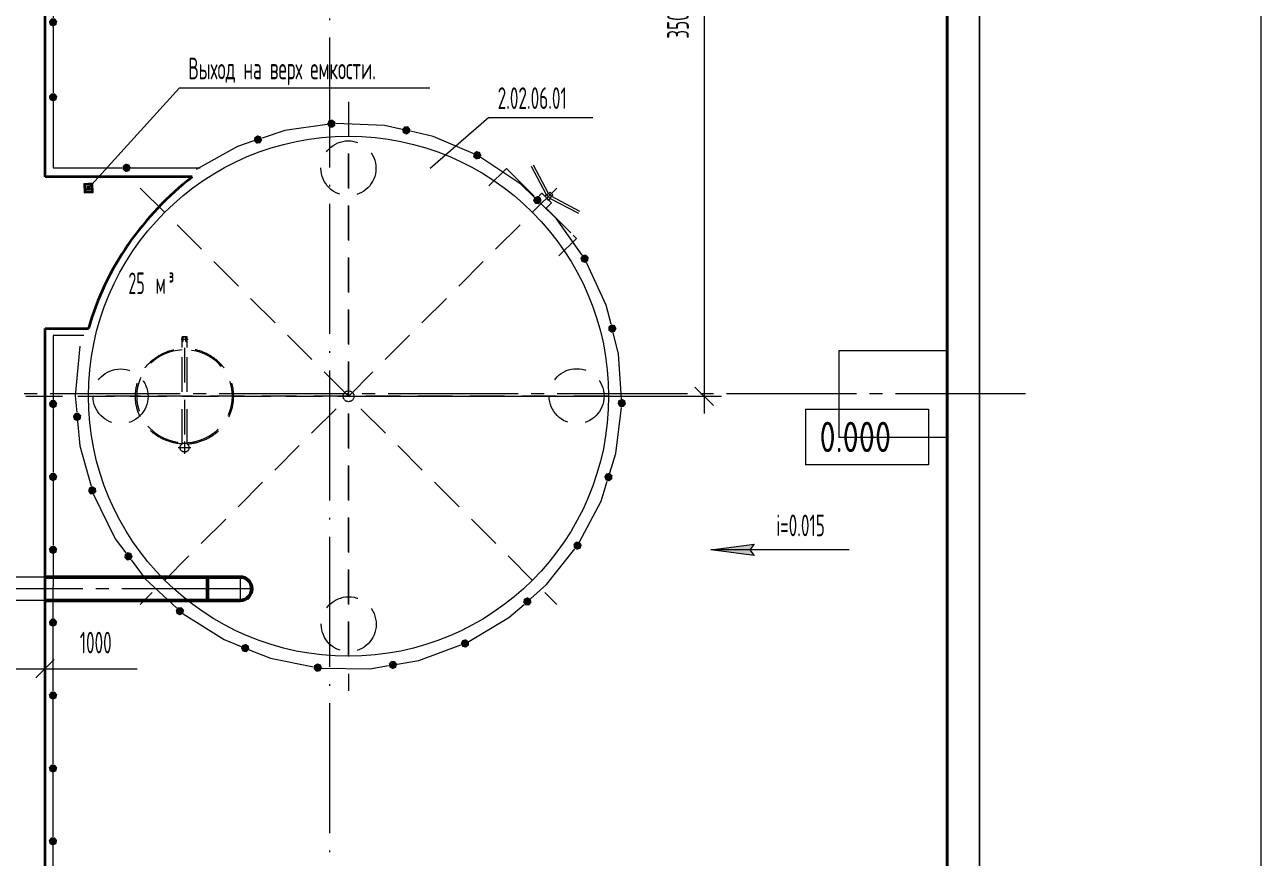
# Model space of a CAD drawing. Header units: millimetres. Extents: x -2281 to 5887, y 0 to 4166.
# Drawn here: x 2074.4 to 2217.1, y 262.9 to 359 of the extents above; entities that cross this region are included whole.
import ezdxf

# ---------------------------------------------------------------- set-up
doc = ezdxf.new("R2010")
doc.units = ezdxf.units.MM
for name, pattern in [('K5LT32785', [0]), ('K5LT32846', [0]), ('K5LT32848', [19.2, 15, -2, 0.2, -2]), ('K5LT32865', [0]), ('K5LT32894', [3, 2, -1]), ('K5LT_AXLED', [19.5, 15, -1.5, 1.5, -1.5]), ('K5LT_BASIC', [0]), ('K5LT_DASHED', [6, 4, -2]), ('K5LT_REINFORCED', [0]), ('K5LT_THIN', [0]), ('K5LT_THIN_INCLUDED_TO_HATCHING', [0])]:
    doc.linetypes.add(name, pattern=pattern)
doc.layers.add('Системный слой', color=7, linetype='Continuous')
doc.styles.add('KDIMTEXTSTYLE', font='GOST_AU.SHX', dxfattribs={"width": 0.96, "oblique": 15, "height": 5})
doc.styles.add('KTEXTSTYLE', font='GOST_AU.SHX', dxfattribs={"width": 0.96, "height": 5})
doc.dimstyles.new('KDIMSTYLE (0.03)', dxfattribs={"dimtxt": 5, "dimasz": 1, "dimexe": 2, "dimexo": 0, "dimgap": 1, "dimtad": 1, "dimlfac": 40, "dimtxsty": 'KDIMTEXTSTYLE', "dimsah": 1, "dimcen": 0, "dimdle": 1, "dimadec": 0, "dimazin": 0, "dimtfac": 0.667, "dimtmove": 0, "dimatfit": 3, "dimfxl": 1, "dimtvp": 1, "dimtolj": 1, "dimtzin": 0, "dimarcsym": 0})

# ---------------------------------------------------------------- blocks, each defined once
blk = doc.blocks.new('U16')
at = {"layer": 'Системный слой'}
for points in [[(2110.28, 347.37), (2110.25, 347.8), (2109.9, 348.05), (2109.48, 347.93), (2109.32, 347.52), (2109.53, 347.15), (2109.96, 347.08)], [(2118.84, 346.5), (2118.93, 346.92), (2118.66, 347.26), (2118.23, 347.25), (2117.96, 346.91), (2118.06, 346.49), (2118.45, 346.3)], [(2101.84, 345.67), (2101.69, 346.08), (2101.28, 346.23), (2100.92, 345.99), (2100.87, 345.56), (2101.18, 345.26), (2101.61, 345.31)], [(2127.12, 343.9), (2126.95, 344.29), (2126.53, 344.41), (2126.18, 344.15), (2126.16, 343.72), (2126.49, 343.43), (2126.92, 343.51)], [(2134.04, 338.58), (2133.99, 339.01), (2133.62, 339.23), (2133.21, 339.08), (2133.07, 338.67), (2133.31, 338.31), (2133.74, 338.27)], [(2139.43, 331.71), (2139.49, 332.14), (2139.2, 332.46), (2138.76, 332.42), (2138.52, 332.06), (2138.65, 331.65), (2139.06, 331.49)], [(2142.52, 323.55), (2142.7, 323.94), (2142.5, 324.33), (2142.08, 324.42), (2141.74, 324.14), (2141.76, 323.7), (2142.1, 323.44)], [(2143.79, 315.21), (2143.7, 315.63), (2143.32, 315.83), (2142.92, 315.65), (2142.81, 315.23), (2143.08, 314.89), (2143.51, 314.88)], [(2080.9, 313.46), (2080.96, 313.89), (2080.66, 314.21), (2080.23, 314.17), (2079.99, 313.82), (2080.12, 313.4), (2080.52, 313.24)], [(2142.2, 306.55), (2142.24, 306.98), (2141.92, 307.28), (2141.49, 307.21), (2141.27, 306.84), (2141.43, 306.43), (2141.85, 306.3)], [(2082.71, 305.09), (2082.65, 305.52), (2082.28, 305.75), (2081.87, 305.6), (2081.74, 305.19), (2081.97, 304.82), (2082.4, 304.78)], [(2086.9, 297.63), (2086.73, 298.03), (2086.31, 298.15), (2085.96, 297.89), (2085.94, 297.46), (2086.26, 297.17), (2086.69, 297.25)], [(2138.55, 298.54), (2138.7, 298.95), (2138.47, 299.32), (2138.04, 299.37), (2137.73, 299.07), (2137.77, 298.64), (2138.14, 298.4)], [(2132.9, 292.35), (2132.79, 292.77), (2132.39, 292.94), (2132.01, 292.74), (2131.93, 292.31), (2132.21, 291.98), (2132.65, 292)], [(2092.73, 291.03), (2092.82, 291.46), (2092.55, 291.79), (2092.12, 291.79), (2091.85, 291.45), (2091.95, 291.03), (2092.34, 290.84)], [(2100.34, 286.88), (2100.31, 287.31), (2099.96, 287.56), (2099.54, 287.44), (2099.38, 287.04), (2099.59, 286.66), (2100.02, 286.59)], [(2125.67, 287.38), (2125.67, 287.82), (2125.33, 288.09), (2124.91, 288), (2124.72, 287.61), (2124.9, 287.22), (2125.33, 287.12)], [(2108.74, 284.75), (2108.6, 285.16), (2108.19, 285.31), (2107.82, 285.08), (2107.77, 284.64), (2108.08, 284.34), (2108.51, 284.39)], [(2117.28, 284.81), (2117.4, 285.22), (2117.15, 285.58), (2116.72, 285.6), (2116.43, 285.28), (2116.5, 284.85), (2116.88, 284.64)]]:
    blk.add_hatch(color=7, dxfattribs=at).paths.add_polyline_path(points)
at = {"layer": 'Системный слой', "color": 7, "linetype": 'K5LT32865', "lineweight": 13}
for p, q in [((2104.46, 346.78), (2101.82, 345.89)), ((2109.32, 347.48), (2104.46, 346.78)), ((2115.94, 347.37), (2110.31, 347.6)), ((2117.96, 346.91), (2115.94, 347.37)), ((2121.56, 346.1), (2118.93, 346.69)), ((2100.87, 345.57), (2098.99, 344.93)), ((2126.16, 344.11), (2121.56, 346.1)), ((2098.99, 344.93), (2094.2, 342.28)), ((2131.66, 340.6), (2127.06, 343.68)), ((2133.21, 339.09), (2131.66, 340.6)), ((2135.79, 336.57), (2133.93, 338.39)), ((2138.73, 332.4), (2135.79, 336.57)), ((2141.52, 326.61), (2139.25, 331.55)), ((2142.08, 324.42), (2141.52, 326.61)), ((2142.94, 321.02), (2142.32, 323.45)), ((2080.8, 321.91), (2080.26, 316.16)), ((2143.27, 315.83), (2142.94, 321.02)), ((2080.26, 316.16), (2080.44, 314.24)), ((2142.62, 309.53), (2143.26, 314.83)), ((2080.53, 313.24), (2080.78, 310.42)), ((2080.78, 310.42), (2082.1, 305.73)), ((2141.92, 307.28), (2142.62, 309.53)), ((2140.91, 304.02), (2141.62, 306.32)), ((2082.38, 304.78), (2084.89, 299.68)), ((2138.44, 299.34), (2140.91, 304.02)), ((2084.89, 299.68), (2086.1, 298.06)), ((2134.64, 294.39), (2137.89, 298.51)), ((2086.7, 297.25), (2088.33, 295.05)), ((2088.33, 295.05), (2091.97, 291.68)), ((2132.79, 292.77), (2134.64, 294.39)), ((2092.73, 291.03), (2097.44, 288.05)), ((2130.29, 290.59), (2132.03, 292.11)), ((2125.66, 287.84), (2130.29, 290.59)), ((2097.44, 288.05), (2099.41, 287.26)), ((2100.34, 286.88), (2102.8, 285.9)), ((2119.91, 285.65), (2124.75, 287.43)), ((2102.8, 285.9), (2107.76, 284.91)), ((2117.4, 285.23), (2119.91, 285.65)), ((2108.74, 284.76), (2114.23, 284.68)), ((2114.23, 284.68), (2116.41, 285.06))]:
    blk.add_line(p, q, dxfattribs=at)
blk = doc.blocks.new('U25')
at = {"layer": 'Системный слой'}
for points in [[(2078.1, 314.91), (2078.2, 315.33), (2077.93, 315.67), (2077.49, 315.67), (2077.22, 315.33), (2077.32, 314.91), (2077.71, 314.72)], [(2078.1, 306.5), (2078.2, 306.92), (2077.93, 307.26), (2077.49, 307.26), (2077.22, 306.92), (2077.32, 306.5), (2077.71, 306.31)], [(2078.1, 298.1), (2078.19, 298.52), (2077.92, 298.86), (2077.49, 298.86), (2077.22, 298.52), (2077.32, 298.1), (2077.71, 297.91)], [(2078.09, 289.69), (2078.19, 290.11), (2077.92, 290.45), (2077.49, 290.45), (2077.22, 290.11), (2077.31, 289.69), (2077.7, 289.5)], [(2078.09, 281.29), (2078.19, 281.71), (2077.92, 282.05), (2077.48, 282.05), (2077.21, 281.71), (2077.31, 281.29), (2077.7, 281.1)], [(2078.09, 272.88), (2078.19, 273.3), (2077.92, 273.64), (2077.48, 273.64), (2077.21, 273.3), (2077.31, 272.88), (2077.7, 272.69)], [(2078.09, 264.48), (2078.18, 264.9), (2077.91, 265.24), (2077.48, 265.24), (2077.21, 264.9), (2077.3, 264.48), (2077.7, 264.29)], [(2078.08, 256.07), (2078.18, 256.49), (2077.91, 256.83), (2077.48, 256.83), (2077.21, 256.49), (2077.3, 256.07), (2077.69, 255.88)], [(2078.08, 247.67), (2078.18, 248.09), (2077.91, 248.43), (2077.47, 248.43), (2077.2, 248.09), (2077.3, 247.67), (2077.69, 247.48)], [(2078.08, 239.26), (2078.18, 239.68), (2077.91, 240.02), (2077.47, 240.02), (2077.2, 239.68), (2077.3, 239.26), (2077.69, 239.07)]]:
    blk.add_hatch(color=7, dxfattribs=at).paths.add_polyline_path(points)
at = {"layer": 'Системный слой', "color": 7, "linetype": 'K5LT32865', "lineweight": 13}
for p, q in [((2077.71, 323.12), (2077.71, 315.72)), ((2077.71, 314.72), (2077.71, 307.31)), ((2077.71, 306.31), (2077.71, 298.91)), ((2077.71, 297.91), (2077.7, 290.5)), ((2077.7, 289.5), (2077.7, 282.1)), ((2077.7, 281.1), (2077.7, 273.69)), ((2077.7, 272.69), (2077.7, 265.29)), ((2077.7, 264.29), (2077.69, 256.88)), ((2077.69, 255.88), (2077.69, 248.48)), ((2077.69, 247.48), (2077.69, 240.07)), ((2077.69, 239.07), (2077.69, 231.67))]:
    blk.add_line(p, q, dxfattribs=at)
blk = doc.blocks.new('U299')
at = {"layer": 'Системный слой', "color": 7, "char_height": 2.5, "attachment_point": 1, "style": 'KTEXTSTYLE'}
for s, insert in [('\\H3.5;\\W0.965;\\Q15;\\Q0;\\W0.665;\\H2.50;м', (2089.53, 330.42)), ('\\H3.5;\\W0.965;\\Q15;\\Q0;\\W0.665;\\H2.50;³', (2091.05, 330.42))]:
    blk.add_mtext(s, dxfattribs=dict(at, insert=insert))
blk = doc.blocks.new('U303')
at = {"layer": 'Системный слой', "color": 94, "linetype": 'K5LT32894', "lineweight": 5, "true_color": 0x00a600}
for p, q in [((2068.82, 295.27), (2064.54, 295.27)), ((2099.29, 295.27), (2068.82, 295.27)), ((2095.54, 295.27), (2095.54, 292.57)), ((2066.12, 292.57), (2064.05, 292.57)), ((2099.29, 292.57), (2066.12, 292.57))]:
    blk.add_line(p, q, dxfattribs=at)
at = {"layer": 'Системный слой', "color": 30, "linetype": 'K5LT_AXLED', "lineweight": 13, "true_color": 0xff8000}
for p, q in [((2099.29, 295.27), (2099.29, 292.57)), ((2100.64, 293.92), (2062.38, 293.92))]:
    blk.add_line(p, q, dxfattribs=at)
at = {"layer": 'Системный слой', "color": 94, "linetype": 'K5LT32894', "lineweight": 5, "true_color": 0x00a600}
for centre, radius, start, end in [((2064.29, 293.92), 1.37, 79.749, 280.251), ((2099.29, 293.92), 1.35, 270, 90)]:
    blk.add_arc(centre, radius, start, end, dxfattribs=at)
blk = doc.blocks.new('U322')
at = {"layer": 'Системный слой', "color": 94, "linetype": 'K5LT32894', "lineweight": 5, "true_color": 0x00a600}
for p, q in [((2076.79, 295.27), (2064.54, 295.27)), ((2076.79, 292.57), (2064.05, 292.57))]:
    blk.add_line(p, q, dxfattribs=at)
at = {"layer": 'Системный слой', "color": 134, "linetype": 'K5LT_REINFORCED', "lineweight": 50, "true_color": 0x009696}
for p, q in [((2099.29, 295.27), (2076.79, 295.27)), ((2095.54, 295.27), (2095.54, 292.57)), ((2099.29, 292.57), (2076.79, 292.57))]:
    blk.add_line(p, q, dxfattribs=at)
at = {"layer": 'Системный слой', "color": 30, "linetype": 'K5LT_AXLED', "lineweight": 13, "true_color": 0xff8000}
for p, q in [((2099.29, 295.27), (2099.29, 292.57)), ((2100.64, 293.92), (2062.38, 293.92))]:
    blk.add_line(p, q, dxfattribs=at)
at = {"layer": 'Системный слой', "color": 94, "linetype": 'K5LT32894', "lineweight": 5, "true_color": 0x00a600}
blk.add_arc((2064.29, 293.92), 1.37, 79.749, 280.251, dxfattribs=at)
at = {"layer": 'Системный слой', "color": 134, "linetype": 'K5LT_REINFORCED', "lineweight": 50, "true_color": 0x009696}
blk.add_arc((2099.29, 293.92), 1.35, 270, 90, dxfattribs=at)
blk = doc.blocks.new('U321')
at = {"layer": 'Системный слой', "color": 94, "linetype": 'K5LT32894', "lineweight": 5, "true_color": 0x00a600}
blk.add_line((2068.04, 295.27), (2068.04, 292.57), dxfattribs=at)
at = {"layer": 'Системный слой'}
blk.add_blockref('U322', (0, 0), dxfattribs=at)
blk = doc.blocks.new('U353')
at = {"layer": 'Системный слой', "color": 7, "linetype": 'K5LT_DASHED', "lineweight": 13}
blk.add_circle((2138.1, 316.13), 3.17, dxfattribs=at)
blk = doc.blocks.new('U354')
at = {"layer": 'Системный слой', "color": 7, "linetype": 'K5LT_DASHED', "lineweight": 13}
blk.add_circle((2111.78, 342.42), 3.17, dxfattribs=at)
blk = doc.blocks.new('U355')
at = {"layer": 'Системный слой', "color": 7, "linetype": 'K5LT_DASHED', "lineweight": 13}
blk.add_circle((2085.49, 316.1), 3.17, dxfattribs=at)
blk = doc.blocks.new('U356')
at = {"layer": 'Системный слой', "color": 7, "linetype": 'K5LT_DASHED', "lineweight": 13}
blk.add_circle((2111.81, 289.82), 3.17, dxfattribs=at)
blk = doc.blocks.new('U352')
at = {"layer": 'Системный слой'}
for name in ['U354', 'U355', 'U353', 'U356']:
    blk.add_blockref(name, (0, 0), dxfattribs=at)
blk = doc.blocks.new('U351')
at = {"layer": 'Системный слой', "color": 7, "linetype": 'K5LT_DASHED', "lineweight": 13}
for p, q in [((2111.79, 350.09), (2111.79, 282.15)), ((2127.99, 340.39), (2130.01, 342.4)), ((2130.01, 342.4), (2130.37, 342.04)), ((2134.63, 339.36), (2132.9, 342.64)), ((2134.86, 339.51), (2133.14, 342.77)), ((2130.37, 342.04), (2137.71, 334.7)), ((2135.81, 340.14), (2087.77, 292.1)), ((2087.77, 340.14), (2135.81, 292.1)), ((2133.49, 338.92), (2134.1, 339.53)), ((2135.2, 338.43), (2134.1, 339.53)), ((2134.63, 339.36), (2134.86, 339.51)), ((2134.86, 339.51), (2135.03, 339.68)), ((2134.86, 339.51), (2135.18, 339.19)), ((2135.35, 339.36), (2135.03, 339.68)), ((2134.4, 339.24), (2134.65, 338.98)), ((2134.45, 339.18), (2134.63, 339.36)), ((2134.59, 337.82), (2135.2, 338.43)), ((2135.03, 338.95), (2134.63, 339.36)), ((2134.91, 338.72), (2134.65, 338.98)), ((2134.85, 338.78), (2135.03, 338.95)), ((2135.03, 338.95), (2135.18, 339.19)), ((2135.03, 338.95), (2138.31, 337.23)), ((2135.18, 339.19), (2135.35, 339.36)), ((2135.18, 339.19), (2138.44, 337.47)), ((2136.06, 332.32), (2138.08, 334.33)), ((2138.08, 334.33), (2137.71, 334.7)), ((2093.31, 322.68), (2092.47, 322.68)), ((2093.16, 322.98), (2092.59, 322.98)), ((2092.59, 321.73), (2092.59, 322.98)), ((2092.63, 322.42), (2092.63, 322.94)), ((2092.63, 322.94), (2092.73, 322.94)), ((2092.73, 322.42), (2092.63, 322.42)), ((2092.73, 322.42), (2092.73, 322.94)), ((2092.98, 322.94), (2092.77, 322.94)), ((2093.02, 322.42), (2093.02, 322.94)), ((2093.12, 322.94), (2093.02, 322.94)), ((2093.02, 322.42), (2093.12, 322.42)), ((2093.12, 322.42), (2093.12, 322.94)), ((2093.16, 321.73), (2093.16, 322.98)), ((2092.59, 310.62), (2092.59, 321.73)), ((2092.88, 321.71), (2092.88, 310.53)), ((2093.16, 310.62), (2093.16, 321.73)), ((2074.57, 316.12), (2145.76, 316.12)), ((2092.88, 310.92), (2092.88, 309.47)), ((2092.15, 310.2), (2093.6, 310.2))]:
    blk.add_line(p, q, dxfattribs=at)
for centre, radius in [((2111.79, 316.12), 0.625), ((2092.88, 310.2), 0.516)]:
    blk.add_circle(centre, radius, dxfattribs=at)
for start_param, end_param in [(1.623142, 4.660044), (4.764734, 7.801636)]:
    blk.add_ellipse((2092.88, 316.12), major_axis=(5.52, 0), ratio=0.970017, start_param=start_param, end_param=end_param, dxfattribs=at)
for points in [[(2092.58, 310.63), (2092.21, 310.65), (2091.84, 310.7), (2090.86, 310.94), (2090.28, 311.19), (2089.22, 311.87), (2088.76, 312.29), (2087.99, 313.27), (2087.69, 313.82), (2087.29, 314.99), (2087.2, 315.6), (2087.22, 316.83), (2087.34, 317.44), (2087.78, 318.6), (2088.09, 319.14), (2088.9, 320.08), (2089.38, 320.49), (2090.46, 321.13), (2091.05, 321.36), (2091.97, 321.56), (2092.27, 321.6), (2092.58, 321.61)], [(2093.17, 310.63), (2093.54, 310.65), (2093.91, 310.7), (2094.89, 310.94), (2095.47, 311.19), (2096.53, 311.87), (2097, 312.29), (2097.76, 313.27), (2098.06, 313.82), (2098.46, 314.99), (2098.55, 315.6), (2098.53, 316.83), (2098.41, 317.44), (2097.97, 318.6), (2097.66, 319.14), (2096.85, 320.08), (2096.37, 320.49), (2095.29, 321.13), (2094.7, 321.36), (2093.78, 321.56), (2093.48, 321.6), (2093.17, 321.61)]]:
    blk.add_open_spline(points, degree=3, knots=[0, 0, 0, 0, 0.0650277, 0.0650277, 0.1752287, 0.1752287, 0.2854298, 0.2854298, 0.3956308, 0.3956308, 0.5058319, 0.5058319, 0.6160329, 0.6160329, 0.726234, 0.726234, 0.836435, 0.836435, 0.9466361, 0.9466361, 1, 1, 1, 1], dxfattribs=at)
at = {"layer": 'Системный слой'}
blk.add_blockref('U352', (0, 0), dxfattribs=at)
blk = doc.blocks.new('U350')
at = {"layer": 'Системный слой', "color": 7, "linetype": 'K5LT_DASHED', "lineweight": 13}
for p, q in [((2111.79, 286.12), (2111.79, 346.12)), ((2141.79, 316.12), (2081.79, 316.12))]:
    blk.add_line(p, q, dxfattribs=at)
at = {"layer": 'Системный слой'}
blk.add_blockref('U351', (0, 0), dxfattribs=at)
blk = doc.blocks.new('U358')
at = {"layer": 'Системный слой', "color": 7, "linetype": 'K5LT_THIN', "lineweight": 13}
for p, q in [((2164.48, 314.64), (2178.68, 314.64)), ((2164.48, 314.64), (2164.48, 308.2)), ((2178.68, 314.64), (2178.68, 308.2)), ((2178.68, 308.2), (2164.48, 308.2))]:
    blk.add_line(p, q, dxfattribs=at)
blk = doc.blocks.new('U357')
at = {"layer": 'Системный слой'}
blk.add_blockref('U358', (0, 0), dxfattribs=at)
at = {"layer": 'Системный слой', "color": 7, "insert": (2166.11, 313.18), "char_height": 2.5, "attachment_point": 1, "style": 'KTEXTSTYLE'}
blk.add_mtext('\\H3.5;\\W0.965;\\Q15;\\Q0;0.000', dxfattribs=at)
blk = doc.blocks.new('U384')
at = {"layer": 'Системный слой', "color": 7, "linetype": 'K5LT_THIN', "lineweight": 13}
for p, q in [((2168.33, 321.41), (2180.83, 321.41)), ((2168.33, 321.41), (2168.33, 311.41)), ((2168.33, 311.41), (2180.83, 311.41))]:
    blk.add_line(p, q, dxfattribs=at)
blk = doc.blocks.new('U394')
at = {"layer": 'Системный слой'}
for points in [[(2078.1, 402.17), (2078.2, 402.59), (2077.93, 402.93), (2077.5, 402.93), (2077.22, 402.59), (2077.32, 402.17), (2077.71, 401.98)], [(2078.1, 393.52), (2078.2, 393.95), (2077.93, 394.29), (2077.5, 394.29), (2077.22, 393.95), (2077.32, 393.52), (2077.71, 393.33)], [(2078.1, 384.88), (2078.2, 385.3), (2077.93, 385.64), (2077.5, 385.64), (2077.22, 385.3), (2077.32, 384.88), (2077.71, 384.69)], [(2078.1, 376.24), (2078.2, 376.66), (2077.93, 377), (2077.5, 377), (2077.22, 376.66), (2077.32, 376.24), (2077.71, 376.05)], [(2078.1, 367.59), (2078.2, 368.01), (2077.93, 368.35), (2077.5, 368.35), (2077.22, 368.01), (2077.32, 367.59), (2077.71, 367.4)], [(2078.1, 358.95), (2078.2, 359.37), (2077.93, 359.71), (2077.5, 359.71), (2077.22, 359.37), (2077.32, 358.95), (2077.71, 358.76)], [(2078.1, 350.3), (2078.2, 350.73), (2077.93, 351.07), (2077.5, 351.07), (2077.22, 350.73), (2077.32, 350.3), (2077.71, 350.12)]]:
    blk.add_hatch(color=7, dxfattribs=at).paths.add_polyline_path(points)
at = {"layer": 'Системный слой', "color": 7, "linetype": 'K5LT32865', "lineweight": 13}
for p, q in [((2077.71, 410.62), (2077.71, 402.98)), ((2077.71, 401.98), (2077.71, 394.33)), ((2077.71, 393.33), (2077.71, 385.69)), ((2077.71, 384.69), (2077.71, 377.05)), ((2077.71, 376.05), (2077.71, 368.4)), ((2077.71, 367.4), (2077.71, 359.76)), ((2077.71, 358.76), (2077.71, 351.12)), ((2077.71, 350.12), (2077.71, 342.47))]:
    blk.add_line(p, q, dxfattribs=at)
blk = doc.blocks.new('U395')
at = {"layer": 'Системный слой'}
blk.add_hatch(color=7, dxfattribs=at).paths.add_polyline_path([(2086.69, 342.47), (2086.5, 342.86), (2086.08, 342.96), (2085.74, 342.69), (2085.74, 342.26), (2086.08, 341.98), (2086.5, 342.08)])
at = {"layer": 'Системный слой', "color": 7, "linetype": 'K5LT32865', "lineweight": 13}
for p, q in [((2077.71, 342.47), (2085.69, 342.47)), ((2086.69, 342.47), (2094.66, 342.47))]:
    blk.add_line(p, q, dxfattribs=at)
blk = doc.blocks.new('U389')
at = {"layer": 'Системный слой', "color": 5, "linetype": 'K5LT_BASIC', "lineweight": 35, "true_color": 0x0000ff}
for p, q in [((2076.79, 341.42), (2076.79, 411.43)), ((2081.79, 341.43), (2076.79, 341.43)), ((2093.77, 341.43), (2081.79, 341.43)), ((2076.79, 232.64), (2076.79, 323.93)), ((2076.79, 323.93), (2081.79, 323.93))]:
    blk.add_line(p, q, dxfattribs=at)
at = {"layer": 'Системный слой', "color": 7, "linetype": 'K5LT32865', "lineweight": 13}
blk.add_line((2081.26, 323.12), (2077.71, 323.12), dxfattribs=at)
at = {"layer": 'Системный слой', "color": 5, "linetype": 'K5LT_BASIC', "lineweight": 35, "true_color": 0x0000ff}
blk.add_open_spline([(2093.77, 341.43), (2088.12, 337.03), (2083.72, 330.89), (2081.79, 323.93)], degree=3, dxfattribs=at)
at = {"layer": 'Системный слой'}
for name in ['U394', 'U395']:
    blk.add_blockref(name, (0, 0), dxfattribs=at)
blk = doc.blocks.new('U388')
at = {"layer": 'Системный слой'}
blk.add_blockref('U389', (0, 0), dxfattribs=at)
blk = doc.blocks.new('D159')
at = {"layer": 'Системный слой', "color": 7, "linetype": 'K5LT_THIN', "lineweight": 13, "transparency": 16777216}
for p, q in [((2152.81, 403.62), (2152.81, 405.62)), ((2153.87, 402.56), (2151.75, 404.68)), ((2016.78, 403.62), (2154.81, 403.62)), ((2152.81, 403.62), (2152.81, 316.12)), ((2151.75, 317.18), (2153.87, 315.06)), ((2111.79, 316.12), (2154.81, 316.12)), ((2152.81, 316.12), (2152.81, 314.12))]:
    blk.add_line(p, q, dxfattribs=at)
at = {"transparency": 16777216}
blk.add_wipeout([(2151.81, 357.36), (2148.24, 357.36), (2148.24, 362.18), (2151.81, 362.18)], dxfattribs=at).dxf.layer = 'Системный слой'
at = {"layer": 'Системный слой', "color": 7, "transparency": 16777216, "insert": (2148.54, 357.36), "char_height": 2.5, "attachment_point": 1, "rotation": 90, "style": 'KTEXTSTYLE'}
blk.add_mtext('\\H3.5;\\W0.965;\\Q15;\\Q0;\\W0.715;\\H2.50;3500', dxfattribs=at)
blk = doc.blocks.new('KDIMARROW_03')
at = {"layer": 'Системный слой', "color": 0, "linetype": 'K5LT_THIN', "lineweight": 13}
for p, q in [((-1.06, -1.06), (1.06, 1.06)), ((0, 0), (-1, 0)), ((0, 0), (2, 0))]:
    blk.add_line(p, q, dxfattribs=at)
blk = doc.blocks.new('U630')
at = {"layer": 'Системный слой'}
blk.add_hatch(color=7, dxfattribs=at).paths.add_polyline_path([(2158.59, 297.76), (2158.09, 298.42), (2158.59, 299.07), (2153.59, 298.42)])
at = {"layer": 'Системный слой', "color": 7, "linetype": 'K5LT_THIN', "lineweight": 13}
for p, q in [((2153.59, 298.42), (2158.59, 299.07)), ((2158.59, 297.76), (2153.59, 298.42)), ((2169.55, 298.42), (2153.59, 298.42)), ((2158.59, 299.07), (2158.09, 298.42)), ((2158.09, 298.42), (2158.59, 297.76))]:
    blk.add_line(p, q, dxfattribs=at)
blk = doc.blocks.new('D167')
at = {"layer": 'Системный слой', "color": 7, "linetype": 'K5LT_THIN', "lineweight": 13, "transparency": 16777216}
for p, q in [((2051.79, 291.62), (2051.79, 282.68)), ((2076.79, 291.62), (2076.79, 282.68)), ((2052.85, 285.74), (2050.73, 283.62)), ((2075.73, 283.62), (2077.85, 285.74)), ((2051.79, 284.68), (2049.79, 284.68)), ((2051.79, 284.68), (2076.79, 284.68)), ((2076.79, 284.68), (2078.79, 284.68)), ((2076.79, 284.68), (2078.79, 284.68)), ((2078.79, 284.68), (2087.42, 284.68))]:
    blk.add_line(p, q, dxfattribs=at)
at = {"transparency": 16777216}
blk.add_wipeout([(2080.79, 285.93), (2080.79, 289.5), (2085.24, 289.5), (2085.24, 285.93)], dxfattribs=at).dxf.layer = 'Системный слой'
at = {"layer": 'Системный слой', "color": 7, "transparency": 16777216, "insert": (2080.79, 288.95), "char_height": 2.5, "attachment_point": 1, "style": 'KTEXTSTYLE'}
blk.add_mtext('\\H3.5;\\W0.965;\\Q15;\\Q0;\\W0.715;\\H2.50;1000', dxfattribs=at)
blk = doc.blocks.new('U644')
at = {"layer": 'Системный слой', "color": 7, "linetype": 'K5LT_THIN', "lineweight": 13}
for q in [(2121.19, 342.4), (2139.98, 348.26)]:
    blk.add_line((2127.99, 348.26), q, dxfattribs=at)
at = {"layer": 'Системный слой', "color": 7, "insert": (2128.99, 351.76), "char_height": 2.5, "attachment_point": 1, "style": 'KTEXTSTYLE'}
blk.add_mtext('\\H3.5;\\W0.965;\\Q15;\\Q0;\\W0.715;\\H2.50;2.02.06.01', dxfattribs=at)
blk = doc.blocks.new('U664')
at = {"layer": 'Системный слой'}
h = blk.add_hatch(color=7, dxfattribs=at)
h.paths.add_polyline_path([(2082.35, 339.63), (2082.3, 340.69), (2081.24, 340.64), (2081.29, 339.58)])
h.paths.add_polyline_path([(2082.16, 339.8), (2082.13, 340.51), (2081.42, 340.48), (2081.46, 339.77)])
h.paths.add_polyline_path([(2081.98, 339.97), (2081.96, 340.32), (2081.61, 340.31), (2081.62, 339.95)])
at = {"layer": 'Системный слой', "color": 7, "linetype": 'K5LT_THIN', "lineweight": 13}
for p, q in [((2092.3, 351.68), (2081.79, 340.14)), ((2092.3, 351.68), (2121.16, 351.68)), ((2082.3, 340.69), (2081.24, 340.64)), ((2081.24, 340.64), (2081.29, 339.58)), ((2081.29, 339.58), (2082.35, 339.63)), ((2082.13, 340.51), (2081.42, 340.48)), ((2081.42, 340.48), (2081.46, 339.77)), ((2081.46, 339.77), (2082.16, 339.8)), ((2081.96, 340.32), (2081.61, 340.31)), ((2081.61, 340.31), (2081.62, 339.95)), ((2081.62, 339.95), (2081.98, 339.97)), ((2081.96, 340.32), (2082.13, 340.51)), ((2081.98, 339.97), (2081.96, 340.32)), ((2082.13, 340.51), (2082.3, 340.69)), ((2082.16, 339.8), (2082.13, 340.51)), ((2082.35, 339.63), (2082.3, 340.69))]:
    blk.add_line(p, q, dxfattribs=at)
at = {"layer": 'Системный слой', "color": 7, "insert": (2093.3, 355.18), "char_height": 2.5, "attachment_point": 1, "style": 'KTEXTSTYLE'}
blk.add_mtext('\\H3.5;\\W0.965;\\Q15;\\Q0;\\W0.715;\\H2.50;Выход на верх емкости.', dxfattribs=at)

msp = doc.modelspace()

# ---------------------------------------------------------------- linework, layer by layer
at = {"layer": 'Системный слой', "color": 1, "linetype": 'K5LT32848', "lineweight": 18, "true_color": 0xff0000}
msp.add_line((2109.57583, 568.71019), (2109.57583, 94.77013), dxfattribs=at)
at = {"layer": 'Системный слой', "color": 7, "linetype": 'K5LT_THIN', "lineweight": 13}
for p, q in [((2184.57584, 566.40961), (2184.57583, 191.34829)), ((2217.06436, 158.90071), (2217.06436, 441.10071))]:
    msp.add_line(p, q, dxfattribs=at)
at = {"layer": 'Системный слой', "color": 7, "linetype": 'K5LT32846', "lineweight": 9}
msp.add_line((2184.57583, 191.34829), (2184.57583, 566.34829), dxfattribs=at)
at = {"layer": 'Системный слой', "color": 7, "linetype": 'K5LT32785', "lineweight": 40}
msp.add_line((2180.82583, 562.59829), (2180.82583, 195.09829), dxfattribs=at)
at = {"layer": 'Системный слой', "color": 30, "linetype": 'K5LT_AXLED', "lineweight": 13, "true_color": 0xff8000}
msp.add_line((2189.86973, 316.40071), (1794.77565, 316.40071), dxfattribs=at)
at = {"layer": 'Системный слой', "color": 7, "linetype": 'K5LT_DASHED', "lineweight": 13}
msp.add_line((2074.79166, 316.11937), (2145.54168, 316.11936), dxfattribs=at)
at = {"layer": 'Системный слой', "color": 5, "linetype": 'K5LT_BASIC', "lineweight": 35, "true_color": 0x0000ff}
msp.add_line((2076.79166, 232.64022), (2076.79166, 291.61522), dxfattribs=at)
at = {"layer": 'Системный слой', "color": 7, "linetype": 'K5LT_THIN_INCLUDED_TO_HATCHING', "lineweight": 13}
msp.add_circle((2111.79168, 316.11937), 30, dxfattribs=at)

# ---------------------------------------------------------------- block references
at = {"layer": 'Системный слой'}
for name in ['U388', 'U384', 'U350', 'U16', 'U299', 'U25', 'U357', 'U630', 'U321', 'U303']:
    msp.add_blockref(name, (0, 0), dxfattribs=at)

# ---------------------------------------------------------------- texts
at = {"layer": 'Системный слой', "color": 7, "insert": (2161.11646, 302.47153), "char_height": 2.5, "attachment_point": 1, "style": 'KTEXTSTYLE'}
msp.add_mtext('\\H3.5;\\W0.965;\\Q15;\\Q0;\\W0.715;\\H2.50;i=0.015', dxfattribs=at)

# ---------------------------------------------------------------- next in the draw order: dimensions: what is measured, and where the dimension line sits
at = {"layer": 'Системный слой', "color": 7}
dim = msp.add_linear_dim(base=(2152.80897, 403.61934), p1=(2111.79168, 316.11937), p2=(2016.77604, 403.61934), angle=90, dimstyle='KDIMSTYLE (0.03)', override={"dimexo": 0, "dimpost": '\\H2.5;\\W0.715;\\Q0;<>', "dimblk1": 'KDIMARROW_03', "dimblk2": 'KDIMARROW_03', "dimse1": 0, "dimse2": 0, "dimclrt": 7, "dimtolj": 1}, dxfattribs=at)
dim.commit()
dim.dimension.update_dxf_attribs({"geometry": 'D159', "text_midpoint": (2152.80897, 359.86936), "dimtype": 160})
dim = msp.add_linear_dim(base=(2051.79166, 284.6841), p1=(2076.79166, 291.61522), p2=(2051.79166, 291.61522), dimstyle='KDIMSTYLE (0.03)', override={"dimexo": 0, "dimpost": '\\H2.5;\\W0.715;\\Q0;<>', "dimblk1": 'KDIMARROW_03', "dimblk2": 'KDIMARROW_03', "dimse1": 0, "dimse2": 0, "dimclrt": 7, "dimtolj": 1}, dxfattribs=at)
dim.commit()
dim.dimension.update_dxf_attribs({"geometry": 'D167', "text_midpoint": (2083.10677, 284.6841), "dimtype": 160})

# ---------------------------------------------------------------- next in the draw order: block references
at = {"layer": 'Системный слой'}
for name in ['U664', 'U644']:
    msp.add_blockref(name, (0, 0), dxfattribs=at)

# ---------------------------------------------------------------- next in the draw order: texts
at = {"layer": 'Системный слой', "color": 7, "insert": (2085.54157, 330.4006), "char_height": 2.5, "attachment_point": 1, "style": 'KTEXTSTYLE'}
msp.add_mtext('\\H3.5;\\W0.965;\\Q15;\\Q0;\\W0.665;\\H2.50; 25', dxfattribs=at)

doc.saveas('drawing.dxf')
